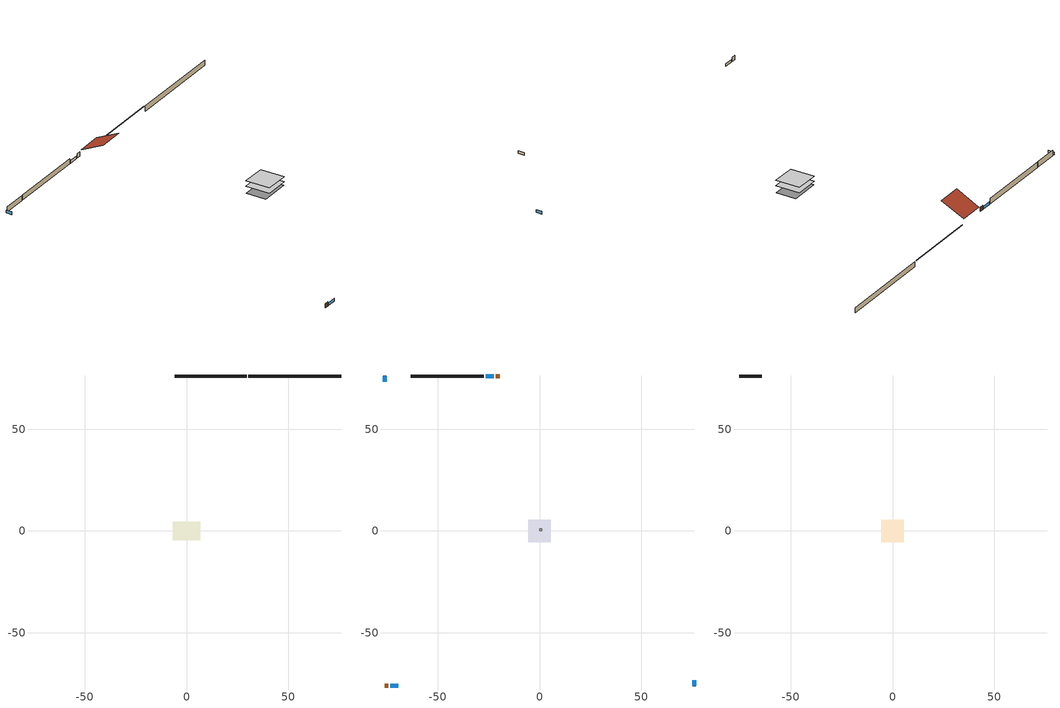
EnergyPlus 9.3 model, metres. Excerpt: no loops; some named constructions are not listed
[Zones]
conditioned basement
 floor foundation (Slab construction): -6.86,-4.57 -6.86,4.57 6.86,4.57 6.86,-4.57 z-2.13
 wall outside (RimJoistFoundation construction): 29.47,76.11 -5.89,76.11 z0.3:0.61
 wall foundation (FoundationWall construction): 76.11,76.11 30.39,76.11 z-2.13:0.3
 ceiling adiabatic (AdiabaticFloorConstruction): -5.6,5.6 -5.6,-5.6 5.6,-5.6 5.6,5.6 z0.3
ashp airloop ret air zone
 floor adiabatic (AdiabaticConst): 0,0 0,1 1,1 1,0 z0
 wall adiabatic (AdiabaticConst): 0,1 0,0 1,0 1,1 0,1 z0:1
 ceiling adiabatic (AdiabaticConst): 1,0 1,1 0,1 0,0 z1
living
 floor adiabatic (AdiabaticFloorConstruction 1): 5.6,5.6 5.6,-5.6 -5.6,-5.6 -5.6,5.6 z0.3
 wall outside (AdiabaticWallConstruction 1): -19.59,76.11 -21.42,76.11 / -76.12,-76.11 -74.29,-76.11 z0.3:2.34
 wall outside (AdiabaticWallConstruction): 76.11,-76.12 76.11,-73.37 / -22.35,76.11 -26.47,76.11 / -73.36,-76.11 -69.24,-76.11 / -76.11,76.12 -76.11,73.37 z0.3:1.52
 wall outside (Wall construction): -27.39,76.11 -63.21,76.11 z0.3:2.74
 window (WindowConstruction 2): 76.11,-76.11 76.11,-73.37 z0.31:1.52
 window (WindowConstruction): -22.35,76.11 -26.46,76.11 z0.31:1.52
 window (WindowConstruction 1): -73.36,-76.11 -69.24,-76.11 z0.31:1.52
 window (WindowConstruction 3): -76.11,76.11 -76.11,73.37 z0.31:1.52
 door (Door): -19.59,76.11 -21.42,76.11 z0.3:2.34
 door (Door 1): -76.11,-76.11 -74.29,-76.11 z0.3:2.34
unvented attic
 floor to living (FloorBelowAttic construction Reversed): -5.6,-5.6 -5.6,5.6 5.6,5.6 5.6,-5.6 z2.74
 wall outside (WallAtticGable construction): -64.14,76.11 -75.19,76.11 z0.3:2.74
 roof outside (Roof construction): -18.66,76.11,2.74 -18.66,65.52,8.04 -6.82,65.52,8.04 -6.82,76.11,2.74
[Construction]
FloorBelowAttic construction: FloorIns, WallRigidIns, Plywood 0.75 in., Floor Covering
[Schedule:Day:Interval]
lighting schedule allday1: No, 01:00, 0.123751, 02:00, 0.0742506, 04:00, 0.0495004, 05:00, 0.0550333, 06:00, 0.151005, 07:00, 0.354518, 08:00, 0.448634, 09:00, 0.476771, 10:00, 0.490088, 11:00, 0.476763, 12:00, 0.458301, 13:00, 0.444976, 14:00, 0.441055, 15:00, 0.447927, 16:00, 0.48986, 17:00, 0.601585, 18:00, 0.797807, 19:00, 0.978646, 20:00, 0.990805, 21:00, 0.822578, 22:00, 0.620621, 23:00, 0.536431, 24:00, 0.249225
lighting schedule allday2: No, 01:00, 0.123751, 02:00, 0.0742506, 04:00, 0.0495004, 05:00, 0.0547503, 06:00, 0.149594, 07:00, 0.351204, 08:00, 0.44444, 09:00, 0.470027, 10:00, 0.480931, 11:00, 0.467731, 12:00, 0.449442, 13:00, 0.436241, 14:00, 0.432357, 15:00, 0.435458, 16:00, 0.457541, 17:00, 0.526174, 18:00, 0.674382, 19:00, 0.867815, 20:00, 0.979613, 21:00, 0.912905, 22:00, 0.727145, 23:00, 0.638088, 24:00, 0.249225
lighting schedule allday3: No, 01:00, 0.123751, 02:00, 0.0742506, 04:00, 0.0495004, 05:00, 0.0539769, 06:00, 0.145737, 07:00, 0.342151, 08:00, 0.432984, 09:00, 0.451822, 10:00, 0.456356, 11:00, 0.443495, 12:00, 0.425678, 13:00, 0.412817, 14:00, 0.409033, 15:00, 0.410444, 16:00, 0.422423, 17:00, 0.463778, 18:00, 0.567207, 19:00, 0.736351, 20:00, 0.89541, 21:00, 0.928337, 22:00, 0.807462, 23:00, 0.499769, 24:00, 0.249225
lighting schedule allday4: No, 01:00, 0.123751, 02:00, 0.0742506, 04:00, 0.0495004, 05:00, 0.0529206, 06:00, 0.14047, 07:00, 0.329784, 08:00, 0.417334, 09:00, 0.427474, 10:00, 0.423826, 11:00, 0.411431, 12:00, 0.394257, 13:00, 0.381861, 14:00, 0.378214, 15:00, 0.377995, 16:00, 0.379305, 17:00, 0.386076, 18:00, 0.412203, 19:00, 0.483741, 20:00, 0.618803, 21:00, 0.782651, 22:00, 0.880006, 23:00, 0.59731, 24:00, 0.249225
lighting schedule allday5: No, 01:00, 0.123751, 02:00, 0.0742506, 04:00, 0.0495004, 05:00, 0.0518642, 06:00, 0.135202, 07:00, 0.317417, 08:00, 0.401684, 09:00, 0.403727, 10:00, 0.392499, 11:00, 0.380568, 12:00, 0.364039, 13:00, 0.352108, 14:00, 0.348597, 15:00, 0.348344, 16:00, 0.349185, 17:00, 0.353494, 18:00, 0.37052, 19:00, 0.419884, 20:00, 0.522801, 21:00, 0.670504, 22:00, 0.799058, 23:00, 0.582332, 24:00, 0.249225
lighting schedule allday6: No, 01:00, 0.123751, 02:00, 0.0742506, 04:00, 0.0495004, 05:00, 0.0510908, 06:00, 0.131346, 07:00, 0.308364, 08:00, 0.390227, 09:00, 0.386724, 10:00, 0.370329, 11:00, 0.358738, 12:00, 0.34268, 13:00, 0.33109, 14:00, 0.327679, 15:00, 0.327431, 16:00, 0.328169, 17:00, 0.3317, 18:00, 0.345176, 19:00, 0.384002, 20:00, 0.467137, 21:00, 0.595227, 22:00, 0.726082, 23:00, 0.557461, 24:00, 0.249225
lighting schedule allday7: No, 01:00, 0.123751, 02:00, 0.0742506, 04:00, 0.0495004, 05:00, 0.0508078, 06:00, 0.129935, 07:00, 0.30505, 08:00, 0.386033, 09:00, 0.380581, 10:00, 0.362375, 11:00, 0.350909, 12:00, 0.335023, 13:00, 0.323557, 14:00, 0.320183, 15:00, 0.319942, 16:00, 0.320696, 17:00, 0.324296, 18:00, 0.337983, 19:00, 0.377272, 20:00, 0.461059, 21:00, 0.589559, 22:00, 0.71999, 23:00, 0.553959, 24:00, 0.249225
lighting schedule allday8: No, 01:00, 0.123751, 02:00, 0.0742506, 04:00, 0.0495004, 05:00, 0.0510908, 06:00, 0.131346, 07:00, 0.308364, 08:00, 0.390227, 09:00, 0.386724, 10:00, 0.370329, 11:00, 0.358738, 12:00, 0.34268, 13:00, 0.33109, 14:00, 0.327679, 15:00, 0.327463, 16:00, 0.328508, 17:00, 0.333671, 18:00, 0.353343, 19:00, 0.408235, 20:00, 0.517996, 21:00, 0.667796, 22:00, 0.788015, 23:00, 0.571055, 24:00, 0.249225
lighting schedule allday9: No, 01:00, 0.123751, 02:00, 0.0742506, 04:00, 0.0495004, 05:00, 0.0518642, 06:00, 0.135202, 07:00, 0.317417, 08:00, 0.401684, 09:00, 0.403727, 10:00, 0.392499, 11:00, 0.380568, 12:00, 0.364039, 13:00, 0.352108, 14:00, 0.348597, 15:00, 0.34858, 16:00, 0.351275, 17:00, 0.363405, 18:00, 0.404274, 19:00, 0.501103, 20:00, 0.656115, 21:00, 0.806081, 22:00, 0.850995, 23:00, 0.561051, 24:00, 0.249225
lighting schedule allday10: No, 01:00, 0.123751, 02:00, 0.0742506, 04:00, 0.0495004, 05:00, 0.0529206, 06:00, 0.14047, 07:00, 0.329784, 08:00, 0.417334, 09:00, 0.427474, 10:00, 0.423826, 11:00, 0.411431, 12:00, 0.394257, 13:00, 0.381861, 14:00, 0.378214, 15:00, 0.378919, 16:00, 0.386741, 17:00, 0.41682, 18:00, 0.500557, 19:00, 0.655466, 20:00, 0.829225, 21:00, 0.905334, 22:00, 0.820928, 23:00, 0.509707, 24:00, 0.249225
lighting schedule allday11: No, 01:00, 0.123751, 02:00, 0.0742506, 04:00, 0.0495004, 05:00, 0.0539769, 06:00, 0.145737, 07:00, 0.342151, 08:00, 0.432984, 09:00, 0.451822, 10:00, 0.456356, 11:00, 0.443495, 12:00, 0.425678, 13:00, 0.412817, 14:00, 0.409033, 15:00, 0.421324, 16:00, 0.481818, 17:00, 0.61218, 18:00, 0.804217, 19:00, 0.945912, 20:00, 0.918658, 21:00, 0.747013, 22:00, 0.56552, 23:00, 0.493046, 24:00, 0.249225
lighting schedule allday12: No, 01:00, 0.123751, 02:00, 0.0742506, 04:00, 0.0495004, 05:00, 0.0547503, 06:00, 0.149594, 07:00, 0.351204, 08:00, 0.44444, 09:00, 0.470027, 10:00, 0.480931, 11:00, 0.467731, 12:00, 0.449442, 13:00, 0.436241, 14:00, 0.432357, 15:00, 0.445561, 16:00, 0.513103, 17:00, 0.660674, 18:00, 0.869445, 19:00, 1, 20:00, 0.932675, 21:00, 0.731582, 22:00, 0.553643, 23:00, 0.488328, 24:00, 0.249225
Schedule Day 17; Schedule Day 1; Schedule Day 13; Schedule Day 15; Schedule Day 16; Schedule Day 18; Schedule Day 19; Schedule Day 2; Schedule Day 20; Schedule Day 21; Schedule Day 3; Schedule Day 4; Schedule Day 5; Window shading schedule allday1; Window shading schedule allday1 1; Window shading schedule allday1 2; Window shading schedule allday1 3; Window shading schedule allday11; Window shading schedule allday11 1; Window shading schedule allday11 2; Window shading schedule allday11 3; Window shading schedule allday12; Window shading schedule allday12 1; Window shading schedule allday12 2; Window shading schedule allday12 3; Window shading schedule allday2; Window shading schedule allday2 1; Window shading schedule allday2 2; Window shading schedule allday2 3; Window shading schedule allday3; Window shading schedule allday3 1; Window shading schedule allday3 2; Window shading schedule allday3 3; Window shading schedule allday4; Window shading schedule allday4 1; Window shading schedule allday4 2; Window shading schedule allday4 3: No, 24:00, 0
clothes dryer allday1; clothes dryer allday10; clothes dryer allday11; clothes dryer allday12; clothes dryer allday2; clothes dryer allday3; clothes dryer allday4; clothes dryer allday5; clothes dryer allday6; clothes dryer allday7; clothes dryer allday8; clothes dryer allday9: No, 01:00, 0.123457, 02:00, 0.0740741, 03:00, 0.0493827, 04:00, 0.0246914, 05:00, 0.0493827, 06:00, 0.0740741, 07:00, 0.197531, 08:00, 0.395062, 09:00, 0.592593, 10:00, 0.839506, 11:00, 0.962963, 12:00, 1, 13:00, 0.91358, 14:00, 0.82716, 15:00, 0.703704, 16:00, 0.753086, 17:00, 0.679012, 18:00, 0.666667, 20:00, 0.62963, 21:00, 0.641975, 22:00, 0.666667, 23:00, 0.54321, 24:00, 0.296296
cooking range allday1; cooking range allday12; cooking range allday2: No, 02:00, 0.0466667, 04:00, 0.0266667, 05:00, 0.0466667, 06:00, 0.0733333, 07:00, 0.166667, 08:00, 0.28, 09:00, 0.306667, 10:00, 0.32, 11:00, 0.28, 12:00, 0.333333, 13:00, 0.38, 14:00, 0.306667, 15:00, 0.38, 16:00, 0.293333, 17:00, 0.613333, 18:00, 1, 19:00, 0.78, 20:00, 0.4, 21:00, 0.233333, 22:00, 0.166667, 23:00, 0.106667, 24:00, 0.0733333
cooking range allday10; cooking range allday11: No, 02:00, 0.0461562, 04:00, 0.026375, 05:00, 0.0461562, 06:00, 0.0725311, 07:00, 0.164844, 08:00, 0.276937, 09:00, 0.303312, 10:00, 0.3165, 11:00, 0.276937, 12:00, 0.329687, 13:00, 0.375843, 14:00, 0.303312, 15:00, 0.375843, 16:00, 0.290125, 17:00, 0.606624, 18:00, 0.989061, 19:00, 0.771468, 20:00, 0.395624, 21:00, 0.230781, 22:00, 0.164844, 23:00, 0.1055, 24:00, 0.0725311
cooking range allday3; cooking range allday5: No, 02:00, 0.0421574, 04:00, 0.0240899, 05:00, 0.0421574, 06:00, 0.0662473, 07:00, 0.150562, 08:00, 0.252944, 09:00, 0.277034, 10:00, 0.289079, 11:00, 0.252944, 12:00, 0.301124, 13:00, 0.343282, 14:00, 0.277034, 15:00, 0.343282, 16:00, 0.264989, 17:00, 0.554069, 18:00, 0.903373, 19:00, 0.704631, 20:00, 0.361349, 21:00, 0.210787, 22:00, 0.150562, 23:00, 0.0963598, 24:00, 0.0662473
cooking range allday4: No, 02:00, 0.0419872, 04:00, 0.0239927, 05:00, 0.0419872, 06:00, 0.0659799, 07:00, 0.149954, 08:00, 0.251923, 09:00, 0.275916, 10:00, 0.287912, 11:00, 0.251923, 12:00, 0.299909, 13:00, 0.341896, 14:00, 0.275916, 15:00, 0.341896, 16:00, 0.26392, 17:00, 0.551832, 18:00, 0.899727, 19:00, 0.701787, 20:00, 0.359891, 21:00, 0.209936, 22:00, 0.149954, 23:00, 0.0959708, 24:00, 0.0659799
cooking range allday6; cooking range allday9: No, 02:00, 0.0378608, 04:00, 0.0216348, 05:00, 0.0378608, 06:00, 0.0594956, 07:00, 0.135217, 08:00, 0.227165, 09:00, 0.2488, 10:00, 0.259617, 11:00, 0.227165, 12:00, 0.270435, 13:00, 0.308295, 14:00, 0.2488, 15:00, 0.308295, 16:00, 0.237982, 17:00, 0.4976, 18:00, 0.811304, 19:00, 0.632817, 20:00, 0.324521, 21:00, 0.189304, 22:00, 0.135217, 23:00, 0.086539, 24:00, 0.0594956
cooking range allday7; cooking range allday8: No, 02:00, 0.0381161, 04:00, 0.0217806, 05:00, 0.0381161, 06:00, 0.0598967, 07:00, 0.136129, 08:00, 0.228696, 09:00, 0.250477, 10:00, 0.261367, 11:00, 0.228696, 12:00, 0.272258, 13:00, 0.310374, 14:00, 0.250477, 15:00, 0.310374, 16:00, 0.239587, 17:00, 0.500954, 18:00, 0.816773, 19:00, 0.637083, 20:00, 0.326709, 21:00, 0.19058, 22:00, 0.136129, 23:00, 0.0871225, 24:00, 0.0598967
fridge allday1; fridge allday12: No, 01:00, 0.610949, 02:00, 0.595675, 03:00, 0.580401, 04:00, 0.565128, 06:00, 0.549854, 07:00, 0.580401, 08:00, 0.610949, 10:00, 0.626223, 12:00, 0.610949, 15:00, 0.641496, 16:00, 0.626223, 17:00, 0.672044, 18:00, 0.733139, 19:00, 0.763686, 20:00, 0.733139, 21:00, 0.717865, 22:00, 0.702591, 23:00, 0.672044, 24:00, 0.626223
fridge allday10: No, 01:00, 0.679562, 02:00, 0.662573, 03:00, 0.645584, 04:00, 0.628595, 06:00, 0.611606, 07:00, 0.645584, 08:00, 0.679562, 10:00, 0.696551, 12:00, 0.679562, 15:00, 0.71354, 16:00, 0.696551, 17:00, 0.747518, 18:00, 0.815474, 19:00, 0.849453, 20:00, 0.815474, 21:00, 0.798485, 22:00, 0.781496, 23:00, 0.747518, 24:00, 0.696551
fridge allday11: No, 01:00, 0.675182, 02:00, 0.658303, 03:00, 0.641423, 04:00, 0.624544, 06:00, 0.607664, 07:00, 0.641423, 08:00, 0.675182, 10:00, 0.692062, 12:00, 0.675182, 15:00, 0.708942, 16:00, 0.692062, 17:00, 0.742701, 18:00, 0.810219, 19:00, 0.843978, 20:00, 0.810219, 21:00, 0.793339, 22:00, 0.77646, 23:00, 0.742701, 24:00, 0.692062
fridge allday2: No, 01:00, 0.609489, 02:00, 0.594252, 03:00, 0.579015, 04:00, 0.563777, 06:00, 0.54854, 07:00, 0.579015, 08:00, 0.609489, 10:00, 0.624726, 12:00, 0.609489, 15:00, 0.639964, 16:00, 0.624726, 17:00, 0.670438, 18:00, 0.731387, 19:00, 0.761861, 20:00, 0.731387, 21:00, 0.71615, 22:00, 0.700912, 23:00, 0.670438, 24:00, 0.624726
fridge allday3; fridge allday4; fridge allday5: No, 01:00, 0.791241, 02:00, 0.77146, 03:00, 0.751679, 04:00, 0.731898, 06:00, 0.712117, 07:00, 0.751679, 08:00, 0.791241, 10:00, 0.811022, 12:00, 0.791241, 15:00, 0.830803, 16:00, 0.811022, 17:00, 0.870365, 18:00, 0.949489, 19:00, 0.989051, 20:00, 0.949489, 21:00, 0.929708, 22:00, 0.909927, 23:00, 0.870365, 24:00, 0.811022
fridge allday6; fridge allday7; fridge allday8; fridge allday9: No, 01:00, 0.8, 02:00, 0.78, 03:00, 0.76, 04:00, 0.74, 06:00, 0.72, 07:00, 0.76, 08:00, 0.8, 10:00, 0.82, 12:00, 0.8, 15:00, 0.84, 16:00, 0.82, 17:00, 0.88, 18:00, 0.96, 19:00, 1, 20:00, 0.96, 21:00, 0.94, 22:00, 0.92, 23:00, 0.88, 24:00, 0.82
mech vent bath exhaust schedule allday1; mech vent bath exhaust schedule allday10; mech vent bath exhaust schedule allday11; mech vent bath exhaust schedule allday12; mech vent bath exhaust schedule allday2; mech vent bath exhaust schedule allday3; mech vent bath exhaust schedule allday4; mech vent bath exhaust schedule allday5; mech vent bath exhaust schedule allday6; mech vent bath exhaust schedule allday7; mech vent bath exhaust schedule allday8; mech vent bath exhaust schedule allday9: No, 04:00, 0, 05:00, 1, 24:00, 0
mech vent range exhaust schedule allday1; mech vent range exhaust schedule allday10; mech vent range exhaust schedule allday11; mech vent range exhaust schedule allday12; mech vent range exhaust schedule allday2; mech vent range exhaust schedule allday3; mech vent range exhaust schedule allday4; mech vent range exhaust schedule allday5; mech vent range exhaust schedule allday6; mech vent range exhaust schedule allday7; mech vent range exhaust schedule allday8; mech vent range exhaust schedule allday9: No, 15:00, 0, 16:00, 1, 24:00, 0
natural vent availability schedule allday1 on; natural vent availability schedule allday1 on 1; natural vent availability schedule allday1 on 10; natural vent availability schedule allday1 on 11; natural vent availability schedule allday1 on 2; natural vent availability schedule allday1 on 3; natural vent availability schedule allday1 on 4; natural vent availability schedule allday1 on 5; natural vent availability schedule allday1 on 6; natural vent availability schedule allday1 on 7; natural vent availability schedule allday1 on 8; natural vent availability schedule allday1 on 9: No, 01:00, 1, 02:00, 1, 03:00, 1, 04:00, 1, 05:00, 1, 06:00, 1, 07:00, 1, 08:00, 1, 09:00, 1, 10:00, 1, 11:00, 1, 12:00, 1, 13:00, 1, 14:00, 1, 15:00, 1, 16:00, 1, 17:00, 1, 18:00, 1, 19:00, 1, 20:00, 1, 21:00, 1, 22:00, 1, 23:00, 1, 24:00, 1
natural vent temp schedule allday1; natural vent temp schedule allday11; natural vent temp schedule allday12; natural vent temp schedule allday2; natural vent temp schedule allday3; natural vent temp schedule allday4: No, 24:00, 25
natural vent temp schedule allday10; natural vent temp schedule allday5; natural vent temp schedule allday6; natural vent temp schedule allday7; natural vent temp schedule allday8; natural vent temp schedule allday9: No, 24:00, 20.5556
occupants schedule allday1; occupants schedule allday10; occupants schedule allday11; occupants schedule allday12; occupants schedule allday2; occupants schedule allday3; occupants schedule allday4; occupants schedule allday5; occupants schedule allday6; occupants schedule allday7; occupants schedule allday8; occupants schedule allday9: No, 07:00, 1, 08:00, 0.8831, 09:00, 0.40861, 16:00, 0.24189, 17:00, 0.29498, 18:00, 0.5531, 21:00, 0.89693, 24:00, 1
Schedule Day 6: No, 24:00, 117.228
Window shading schedule allday10; Window shading schedule allday10 1; Window shading schedule allday10 2; Window shading schedule allday10 3; Window shading schedule allday5; Window shading schedule allday5 1; Window shading schedule allday5 2; Window shading schedule allday5 3; Window shading schedule allday6; Window shading schedule allday6 1; Window shading schedule allday6 2; Window shading schedule allday6 3; Window shading schedule allday7; Window shading schedule allday7 1; Window shading schedule allday7 2; Window shading schedule allday7 3; Window shading schedule allday8; Window shading schedule allday8 1; Window shading schedule allday8 2; Window shading schedule allday8 3; Window shading schedule allday9; Window shading schedule allday9 1; Window shading schedule allday9 2; Window shading schedule allday9 3: No, 24:00, 1
[Schedule:Week:Daily]
lighting schedule Week Rule - Jul29-Aug4: lighting schedule allday7, lighting schedule allday7, lighting schedule allday7, lighting schedule allday8, lighting schedule allday8, lighting schedule allday8, lighting schedule allday8, Schedule Day 17, Schedule Day 17, Schedule Day 17, Schedule Day 17, Schedule Day 17
lighting schedule Week Rule - Aug5-Aug25: lighting schedule allday8, lighting schedule allday8, lighting schedule allday8, lighting schedule allday8, lighting schedule allday8, lighting schedule allday8, lighting schedule allday8, Schedule Day 17, Schedule Day 17, Schedule Day 17, Schedule Day 17, Schedule Day 17
lighting schedule Week Rule - Aug26-Sep1: lighting schedule allday8, lighting schedule allday8, lighting schedule allday8, lighting schedule allday8, lighting schedule allday8, lighting schedule allday8, lighting schedule allday9, Schedule Day 17, Schedule Day 17, Schedule Day 17, Schedule Day 17, Schedule Day 17
lighting schedule Week Rule - Sep2-Sep29: lighting schedule allday9, lighting schedule allday9, lighting schedule allday9, lighting schedule allday9, lighting schedule allday9, lighting schedule allday9, lighting schedule allday9, Schedule Day 17, Schedule Day 17, Schedule Day 17, Schedule Day 17, Schedule Day 17
lighting schedule Week Rule - Sep30-Oct6: lighting schedule allday9, lighting schedule allday10, lighting schedule allday10, lighting schedule allday10, lighting schedule allday10, lighting schedule allday10, lighting schedule allday10, Schedule Day 17, Schedule Day 17, Schedule Day 17, Schedule Day 17, Schedule Day 17
lighting schedule Week Rule - Oct7-Oct27: lighting schedule allday10, lighting schedule allday10, lighting schedule allday10, lighting schedule allday10, lighting schedule allday10, lighting schedule allday10, lighting schedule allday10, Schedule Day 17, Schedule Day 17, Schedule Day 17, Schedule Day 17, Schedule Day 17
lighting schedule Week Rule - Oct28-Nov3: lighting schedule allday10, lighting schedule allday10, lighting schedule allday10, lighting schedule allday10, lighting schedule allday11, lighting schedule allday11, lighting schedule allday11, Schedule Day 17, Schedule Day 17, Schedule Day 17, Schedule Day 17, Schedule Day 17
lighting schedule Week Rule - Nov4-Nov24: lighting schedule allday11, lighting schedule allday11, lighting schedule allday11, lighting schedule allday11, lighting schedule allday11, lighting schedule allday11, lighting schedule allday11, Schedule Day 17, Schedule Day 17, Schedule Day 17, Schedule Day 17, Schedule Day 17
lighting schedule Week Rule - Nov25-Dec1: lighting schedule allday11, lighting schedule allday11, lighting schedule allday11, lighting schedule allday11, lighting schedule allday11, lighting schedule allday11, lighting schedule allday12, Schedule Day 17, Schedule Day 17, Schedule Day 17, Schedule Day 17, Schedule Day 17
lighting schedule Week Rule - Dec2-Dec31: lighting schedule allday12, lighting schedule allday12, lighting schedule allday12, lighting schedule allday12, lighting schedule allday12, lighting schedule allday12, lighting schedule allday12, Schedule Day 17, Schedule Day 17, Schedule Day 17, Schedule Day 17, Schedule Day 17
clothes dryer Week Rule - Jan1-Jan6: Schedule Day 13, clothes dryer allday1, clothes dryer allday1, clothes dryer allday1, clothes dryer allday1, clothes dryer allday1, clothes dryer allday1, Schedule Day 13, Schedule Day 13, Schedule Day 13, Schedule Day 13, Schedule Day 13
clothes dryer Week Rule - Jan7-Jan27: clothes dryer allday1, clothes dryer allday1, clothes dryer allday1, clothes dryer allday1, clothes dryer allday1, clothes dryer allday1, clothes dryer allday1, Schedule Day 13, Schedule Day 13, Schedule Day 13, Schedule Day 13, Schedule Day 13
clothes dryer Week Rule - Jan28-Feb3: clothes dryer allday1, clothes dryer allday1, clothes dryer allday1, clothes dryer allday1, clothes dryer allday2, clothes dryer allday2, clothes dryer allday2, Schedule Day 13, Schedule Day 13, Schedule Day 13, Schedule Day 13, Schedule Day 13
clothes dryer Week Rule - Feb4-Feb24: clothes dryer allday2, clothes dryer allday2, clothes dryer allday2, clothes dryer allday2, clothes dryer allday2, clothes dryer allday2, clothes dryer allday2, Schedule Day 13, Schedule Day 13, Schedule Day 13, Schedule Day 13, Schedule Day 13
clothes dryer Week Rule - Feb25-Mar3: clothes dryer allday2, clothes dryer allday2, clothes dryer allday2, clothes dryer allday2, clothes dryer allday3, clothes dryer allday3, clothes dryer allday3, Schedule Day 13, Schedule Day 13, Schedule Day 13, Schedule Day 13, Schedule Day 13
clothes dryer Week Rule - Mar4-Mar31: clothes dryer allday3, clothes dryer allday3, clothes dryer allday3, clothes dryer allday3, clothes dryer allday3, clothes dryer allday3, clothes dryer allday3, Schedule Day 13, Schedule Day 13, Schedule Day 13, Schedule Day 13, Schedule Day 13
clothes dryer Week Rule - Apr1-Apr28: clothes dryer allday4, clothes dryer allday4, clothes dryer allday4, clothes dryer allday4, clothes dryer allday4, clothes dryer allday4, clothes dryer allday4, Schedule Day 13, Schedule Day 13, Schedule Day 13, Schedule Day 13, Schedule Day 13
clothes dryer Week Rule - Apr29-May5: clothes dryer allday4, clothes dryer allday4, clothes dryer allday5, clothes dryer allday5, clothes dryer allday5, clothes dryer allday5, clothes dryer allday5, Schedule Day 13, Schedule Day 13, Schedule Day 13, Schedule Day 13, Schedule Day 13
clothes dryer Week Rule - May6-May26: clothes dryer allday5, clothes dryer allday5, clothes dryer allday5, clothes dryer allday5, clothes dryer allday5, clothes dryer allday5, clothes dryer allday5, Schedule Day 13, Schedule Day 13, Schedule Day 13, Schedule Day 13, Schedule Day 13
clothes dryer Week Rule - May27-Jun2: clothes dryer allday5, clothes dryer allday5, clothes dryer allday5, clothes dryer allday5, clothes dryer allday5, clothes dryer allday6, clothes dryer allday6, Schedule Day 13, Schedule Day 13, Schedule Day 13, Schedule Day 13, Schedule Day 13
clothes dryer Week Rule - Jun3-Jun30: clothes dryer allday6, clothes dryer allday6, clothes dryer allday6, clothes dryer allday6, clothes dryer allday6, clothes dryer allday6, clothes dryer allday6, Schedule Day 13, Schedule Day 13, Schedule Day 13, Schedule Day 13, Schedule Day 13
clothes dryer Week Rule - Jul1-Jul28: clothes dryer allday7, clothes dryer allday7, clothes dryer allday7, clothes dryer allday7, clothes dryer allday7, clothes dryer allday7, clothes dryer allday7, Schedule Day 13, Schedule Day 13, Schedule Day 13, Schedule Day 13, Schedule Day 13
clothes dryer Week Rule - Jul29-Aug4: clothes dryer allday7, clothes dryer allday7, clothes dryer allday7, clothes dryer allday8, clothes dryer allday8, clothes dryer allday8, clothes dryer allday8, Schedule Day 13, Schedule Day 13, Schedule Day 13, Schedule Day 13, Schedule Day 13
clothes dryer Week Rule - Aug5-Aug25: clothes dryer allday8, clothes dryer allday8, clothes dryer allday8, clothes dryer allday8, clothes dryer allday8, clothes dryer allday8, clothes dryer allday8, Schedule Day 13, Schedule Day 13, Schedule Day 13, Schedule Day 13, Schedule Day 13
clothes dryer Week Rule - Aug26-Sep1: clothes dryer allday8, clothes dryer allday8, clothes dryer allday8, clothes dryer allday8, clothes dryer allday8, clothes dryer allday8, clothes dryer allday9, Schedule Day 13, Schedule Day 13, Schedule Day 13, Schedule Day 13, Schedule Day 13
clothes dryer Week Rule - Sep2-Sep29: clothes dryer allday9, clothes dryer allday9, clothes dryer allday9, clothes dryer allday9, clothes dryer allday9, clothes dryer allday9, clothes dryer allday9, Schedule Day 13, Schedule Day 13, Schedule Day 13, Schedule Day 13, Schedule Day 13
clothes dryer Week Rule - Sep30-Oct6: clothes dryer allday9, clothes dryer allday10, clothes dryer allday10, clothes dryer allday10, clothes dryer allday10, clothes dryer allday10, clothes dryer allday10, Schedule Day 13, Schedule Day 13, Schedule Day 13, Schedule Day 13, Schedule Day 13
clothes dryer Week Rule - Oct7-Oct27: clothes dryer allday10, clothes dryer allday10, clothes dryer allday10, clothes dryer allday10, clothes dryer allday10, clothes dryer allday10, clothes dryer allday10, Schedule Day 13, Schedule Day 13, Schedule Day 13, Schedule Day 13, Schedule Day 13
clothes dryer Week Rule - Oct28-Nov3: clothes dryer allday10, clothes dryer allday10, clothes dryer allday10, clothes dryer allday10, clothes dryer allday11, clothes dryer allday11, clothes dryer allday11, Schedule Day 13, Schedule Day 13, Schedule Day 13, Schedule Day 13, Schedule Day 13
clothes dryer Week Rule - Nov4-Nov24: clothes dryer allday11, clothes dryer allday11, clothes dryer allday11, clothes dryer allday11, clothes dryer allday11, clothes dryer allday11, clothes dryer allday11, Schedule Day 13, Schedule Day 13, Schedule Day 13, Schedule Day 13, Schedule Day 13
clothes dryer Week Rule - Nov25-Dec1: clothes dryer allday11, clothes dryer allday11, clothes dryer allday11, clothes dryer allday11, clothes dryer allday11, clothes dryer allday11, clothes dryer allday12, Schedule Day 13, Schedule Day 13, Schedule Day 13, Schedule Day 13, Schedule Day 13
clothes dryer Week Rule - Dec2-Dec31: clothes dryer allday12, clothes dryer allday12, clothes dryer allday12, clothes dryer allday12, clothes dryer allday12, clothes dryer allday12, clothes dryer allday12, Schedule Day 13, Schedule Day 13, Schedule Day 13, Schedule Day 13, Schedule Day 13
cooking range Week Rule - Jan1-Jan6: Schedule Day 16, cooking range allday1, cooking range allday1, cooking range allday1, cooking range allday1, cooking range allday1, cooking range allday1, Schedule Day 16, Schedule Day 16, Schedule Day 16, Schedule Day 16, Schedule Day 16
cooking range Week Rule - Jan7-Jan27: cooking range allday1, cooking range allday1, cooking range allday1, cooking range allday1, cooking range allday1, cooking range allday1, cooking range allday1, Schedule Day 16, Schedule Day 16, Schedule Day 16, Schedule Day 16, Schedule Day 16
cooking range Week Rule - Jan28-Feb3: cooking range allday1, cooking range allday1, cooking range allday1, cooking range allday1, cooking range allday2, cooking range allday2, cooking range allday2, Schedule Day 16, Schedule Day 16, Schedule Day 16, Schedule Day 16, Schedule Day 16
cooking range Week Rule - Feb4-Feb24: cooking range allday2, cooking range allday2, cooking range allday2, cooking range allday2, cooking range allday2, cooking range allday2, cooking range allday2, Schedule Day 16, Schedule Day 16, Schedule Day 16, Schedule Day 16, Schedule Day 16
cooking range Week Rule - Feb25-Mar3: cooking range allday2, cooking range allday2, cooking range allday2, cooking range allday2, cooking range allday3, cooking range allday3, cooking range allday3, Schedule Day 16, Schedule Day 16, Schedule Day 16, Schedule Day 16, Schedule Day 16
cooking range Week Rule - Mar4-Mar31: cooking range allday3, cooking range allday3, cooking range allday3, cooking range allday3, cooking range allday3, cooking range allday3, cooking range allday3, Schedule Day 16, Schedule Day 16, Schedule Day 16, Schedule Day 16, Schedule Day 16
cooking range Week Rule - Apr1-Apr28: cooking range allday4, cooking range allday4, cooking range allday4, cooking range allday4, cooking range allday4, cooking range allday4, cooking range allday4, Schedule Day 16, Schedule Day 16, Schedule Day 16, Schedule Day 16, Schedule Day 16
cooking range Week Rule - Apr29-May5: cooking range allday4, cooking range allday4, cooking range allday5, cooking range allday5, cooking range allday5, cooking range allday5, cooking range allday5, Schedule Day 16, Schedule Day 16, Schedule Day 16, Schedule Day 16, Schedule Day 16
cooking range Week Rule - May6-May26: cooking range allday5, cooking range allday5, cooking range allday5, cooking range allday5, cooking range allday5, cooking range allday5, cooking range allday5, Schedule Day 16, Schedule Day 16, Schedule Day 16, Schedule Day 16, Schedule Day 16
cooking range Week Rule - May27-Jun2: cooking range allday5, cooking range allday5, cooking range allday5, cooking range allday5, cooking range allday5, cooking range allday6, cooking range allday6, Schedule Day 16, Schedule Day 16, Schedule Day 16, Schedule Day 16, Schedule Day 16
cooking range Week Rule - Jun3-Jun30: cooking range allday6, cooking range allday6, cooking range allday6, cooking range allday6, cooking range allday6, cooking range allday6, cooking range allday6, Schedule Day 16, Schedule Day 16, Schedule Day 16, Schedule Day 16, Schedule Day 16
cooking range Week Rule - Jul1-Jul28: cooking range allday7, cooking range allday7, cooking range allday7, cooking range allday7, cooking range allday7, cooking range allday7, cooking range allday7, Schedule Day 16, Schedule Day 16, Schedule Day 16, Schedule Day 16, Schedule Day 16
cooking range Week Rule - Jul29-Aug4: cooking range allday7, cooking range allday7, cooking range allday7, cooking range allday8, cooking range allday8, cooking range allday8, cooking range allday8, Schedule Day 16, Schedule Day 16, Schedule Day 16, Schedule Day 16, Schedule Day 16
cooking range Week Rule - Aug5-Aug25: cooking range allday8, cooking range allday8, cooking range allday8, cooking range allday8, cooking range allday8, cooking range allday8, cooking range allday8, Schedule Day 16, Schedule Day 16, Schedule Day 16, Schedule Day 16, Schedule Day 16
cooking range Week Rule - Aug26-Sep1: cooking range allday8, cooking range allday8, cooking range allday8, cooking range allday8, cooking range allday8, cooking range allday8, cooking range allday9, Schedule Day 16, Schedule Day 16, Schedule Day 16, Schedule Day 16, Schedule Day 16
cooking range Week Rule - Sep2-Sep29: cooking range allday9, cooking range allday9, cooking range allday9, cooking range allday9, cooking range allday9, cooking range allday9, cooking range allday9, Schedule Day 16, Schedule Day 16, Schedule Day 16, Schedule Day 16, Schedule Day 16
cooking range Week Rule - Sep30-Oct6: cooking range allday9, cooking range allday10, cooking range allday10, cooking range allday10, cooking range allday10, cooking range allday10, cooking range allday10, Schedule Day 16, Schedule Day 16, Schedule Day 16, Schedule Day 16, Schedule Day 16
cooking range Week Rule - Oct7-Oct27: cooking range allday10, cooking range allday10, cooking range allday10, cooking range allday10, cooking range allday10, cooking range allday10, cooking range allday10, Schedule Day 16, Schedule Day 16, Schedule Day 16, Schedule Day 16, Schedule Day 16
cooking range Week Rule - Oct28-Nov3: cooking range allday10, cooking range allday10, cooking range allday10, cooking range allday10, cooking range allday11, cooking range allday11, cooking range allday11, Schedule Day 16, Schedule Day 16, Schedule Day 16, Schedule Day 16, Schedule Day 16
cooking range Week Rule - Nov4-Nov24: cooking range allday11, cooking range allday11, cooking range allday11, cooking range allday11, cooking range allday11, cooking range allday11, cooking range allday11, Schedule Day 16, Schedule Day 16, Schedule Day 16, Schedule Day 16, Schedule Day 16
cooking range Week Rule - Nov25-Dec1: cooking range allday11, cooking range allday11, cooking range allday11, cooking range allday11, cooking range allday11, cooking range allday11, cooking range allday12, Schedule Day 16, Schedule Day 16, Schedule Day 16, Schedule Day 16, Schedule Day 16
cooking range Week Rule - Dec2-Dec31: cooking range allday12, cooking range allday12, cooking range allday12, cooking range allday12, cooking range allday12, cooking range allday12, cooking range allday12, Schedule Day 16, Schedule Day 16, Schedule Day 16, Schedule Day 16, Schedule Day 16
fridge Week Rule - Jan1-Jan6: Schedule Day 15, fridge allday1, fridge allday1, fridge allday1, fridge allday1, fridge allday1, fridge allday1, Schedule Day 15, Schedule Day 15, Schedule Day 15, Schedule Day 15, Schedule Day 15
fridge Week Rule - Jan7-Jan27: fridge allday1, fridge allday1, fridge allday1, fridge allday1, fridge allday1, fridge allday1, fridge allday1, Schedule Day 15, Schedule Day 15, Schedule Day 15, Schedule Day 15, Schedule Day 15
fridge Week Rule - Jan28-Feb3: fridge allday1, fridge allday1, fridge allday1, fridge allday1, fridge allday2, fridge allday2, fridge allday2, Schedule Day 15, Schedule Day 15, Schedule Day 15, Schedule Day 15, Schedule Day 15
fridge Week Rule - Feb4-Feb24: fridge allday2, fridge allday2, fridge allday2, fridge allday2, fridge allday2, fridge allday2, fridge allday2, Schedule Day 15, Schedule Day 15, Schedule Day 15, Schedule Day 15, Schedule Day 15
fridge Week Rule - Feb25-Mar3: fridge allday2, fridge allday2, fridge allday2, fridge allday2, fridge allday3, fridge allday3, fridge allday3, Schedule Day 15, Schedule Day 15, Schedule Day 15, Schedule Day 15, Schedule Day 15
fridge Week Rule - Mar4-Mar31: fridge allday3, fridge allday3, fridge allday3, fridge allday3, fridge allday3, fridge allday3, fridge allday3, Schedule Day 15, Schedule Day 15, Schedule Day 15, Schedule Day 15, Schedule Day 15
fridge Week Rule - Apr1-Apr28: fridge allday4, fridge allday4, fridge allday4, fridge allday4, fridge allday4, fridge allday4, fridge allday4, Schedule Day 15, Schedule Day 15, Schedule Day 15, Schedule Day 15, Schedule Day 15
fridge Week Rule - Apr29-May5: fridge allday4, fridge allday4, fridge allday5, fridge allday5, fridge allday5, fridge allday5, fridge allday5, Schedule Day 15, Schedule Day 15, Schedule Day 15, Schedule Day 15, Schedule Day 15
fridge Week Rule - May6-May26: fridge allday5, fridge allday5, fridge allday5, fridge allday5, fridge allday5, fridge allday5, fridge allday5, Schedule Day 15, Schedule Day 15, Schedule Day 15, Schedule Day 15, Schedule Day 15
fridge Week Rule - May27-Jun2: fridge allday5, fridge allday5, fridge allday5, fridge allday5, fridge allday5, fridge allday6, fridge allday6, Schedule Day 15, Schedule Day 15, Schedule Day 15, Schedule Day 15, Schedule Day 15
fridge Week Rule - Jun3-Jun30: fridge allday6, fridge allday6, fridge allday6, fridge allday6, fridge allday6, fridge allday6, fridge allday6, Schedule Day 15, Schedule Day 15, Schedule Day 15, Schedule Day 15, Schedule Day 15
fridge Week Rule - Jul1-Jul28: fridge allday7, fridge allday7, fridge allday7, fridge allday7, fridge allday7, fridge allday7, fridge allday7, Schedule Day 15, Schedule Day 15, Schedule Day 15, Schedule Day 15, Schedule Day 15
fridge Week Rule - Jul29-Aug4: fridge allday7, fridge allday7, fridge allday7, fridge allday8, fridge allday8, fridge allday8, fridge allday8, Schedule Day 15, Schedule Day 15, Schedule Day 15, Schedule Day 15, Schedule Day 15
fridge Week Rule - Aug5-Aug25: fridge allday8, fridge allday8, fridge allday8, fridge allday8, fridge allday8, fridge allday8, fridge allday8, Schedule Day 15, Schedule Day 15, Schedule Day 15, Schedule Day 15, Schedule Day 15
fridge Week Rule - Aug26-Sep1: fridge allday8, fridge allday8, fridge allday8, fridge allday8, fridge allday8, fridge allday8, fridge allday9, Schedule Day 15, Schedule Day 15, Schedule Day 15, Schedule Day 15, Schedule Day 15
fridge Week Rule - Sep2-Sep29: fridge allday9, fridge allday9, fridge allday9, fridge allday9, fridge allday9, fridge allday9, fridge allday9, Schedule Day 15, Schedule Day 15, Schedule Day 15, Schedule Day 15, Schedule Day 15
fridge Week Rule - Sep30-Oct6: fridge allday9, fridge allday10, fridge allday10, fridge allday10, fridge allday10, fridge allday10, fridge allday10, Schedule Day 15, Schedule Day 15, Schedule Day 15, Schedule Day 15, Schedule Day 15
fridge Week Rule - Oct7-Oct27: fridge allday10, fridge allday10, fridge allday10, fridge allday10, fridge allday10, fridge allday10, fridge allday10, Schedule Day 15, Schedule Day 15, Schedule Day 15, Schedule Day 15, Schedule Day 15
fridge Week Rule - Oct28-Nov3: fridge allday10, fridge allday10, fridge allday10, fridge allday10, fridge allday11, fridge allday11, fridge allday11, Schedule Day 15, Schedule Day 15, Schedule Day 15, Schedule Day 15, Schedule Day 15
fridge Week Rule - Nov4-Nov24: fridge allday11, fridge allday11, fridge allday11, fridge allday11, fridge allday11, fridge allday11, fridge allday11, Schedule Day 15, Schedule Day 15, Schedule Day 15, Schedule Day 15, Schedule Day 15
fridge Week Rule - Nov25-Dec1: fridge allday11, fridge allday11, fridge allday11, fridge allday11, fridge allday11, fridge allday11, fridge allday12, Schedule Day 15, Schedule Day 15, Schedule Day 15, Schedule Day 15, Schedule Day 15
fridge Week Rule - Dec2-Dec31: fridge allday12, fridge allday12, fridge allday12, fridge allday12, fridge allday12, fridge allday12, fridge allday12, Schedule Day 15, Schedule Day 15, Schedule Day 15, Schedule Day 15, Schedule Day 15
mech vent range exhaust schedule Week Rule - Oct7-Oct27: mech vent range exhaust schedule allday10, mech vent range exhaust schedule allday10, mech vent range exhaust schedule allday10, mech vent range exhaust schedule allday10, mech vent range exhaust schedule allday10, mech vent range exhaust schedule allday10, mech vent range exhaust schedule allday10, Schedule Day 20, Schedule Day 20, Schedule Day 20, Schedule Day 20, Schedule Day 20
mech vent range exhaust schedule Week Rule - Oct28-Nov3: mech vent range exhaust schedule allday10, mech vent range exhaust schedule allday10, mech vent range exhaust schedule allday10, mech vent range exhaust schedule allday10, mech vent range exhaust schedule allday11, mech vent range exhaust schedule allday11, mech vent range exhaust schedule allday11, Schedule Day 20, Schedule Day 20, Schedule Day 20, Schedule Day 20, Schedule Day 20
mech vent range exhaust schedule Week Rule - Nov4-Nov24: mech vent range exhaust schedule allday11, mech vent range exhaust schedule allday11, mech vent range exhaust schedule allday11, mech vent range exhaust schedule allday11, mech vent range exhaust schedule allday11, mech vent range exhaust schedule allday11, mech vent range exhaust schedule allday11, Schedule Day 20, Schedule Day 20, Schedule Day 20, Schedule Day 20, Schedule Day 20
mech vent range exhaust schedule Week Rule - Nov25-Dec1: mech vent range exhaust schedule allday11, mech vent range exhaust schedule allday11, mech vent range exhaust schedule allday11, mech vent range exhaust schedule allday11, mech vent range exhaust schedule allday11, mech vent range exhaust schedule allday11, mech vent range exhaust schedule allday12, Schedule Day 20, Schedule Day 20, Schedule Day 20, Schedule Day 20, Schedule Day 20
mech vent range exhaust schedule Week Rule - Dec2-Dec31: mech vent range exhaust schedule allday12, mech vent range exhaust schedule allday12, mech vent range exhaust schedule allday12, mech vent range exhaust schedule allday12, mech vent range exhaust schedule allday12, mech vent range exhaust schedule allday12, mech vent range exhaust schedule allday12, Schedule Day 20, Schedule Day 20, Schedule Day 20, Schedule Day 20, Schedule Day 20
natural vent avail schedule Week Rule - Jan1-Jan6: Schedule Day 19, natural vent availability schedule allday1 on, natural vent availability schedule allday1 on, natural vent availability schedule allday1 on, natural vent availability schedule allday1 on, natural vent availability schedule allday1 on, natural vent availability schedule allday1 on, Schedule Day 19, Schedule Day 19, Schedule Day 19, Schedule Day 19, Schedule Day 19
natural vent avail schedule Week Rule - Jan7-Jan27: natural vent availability schedule allday1 on, natural vent availability schedule allday1 on, natural vent availability schedule allday1 on, natural vent availability schedule allday1 on, natural vent availability schedule allday1 on, natural vent availability schedule allday1 on, natural vent availability schedule allday1 on, Schedule Day 19, Schedule Day 19, Schedule Day 19, Schedule Day 19, Schedule Day 19
natural vent avail schedule Week Rule - Jan28-Feb3: natural vent availability schedule allday1 on, natural vent availability schedule allday1 on, natural vent availability schedule allday1 on, natural vent availability schedule allday1 on, natural vent availability schedule allday1 on 1, natural vent availability schedule allday1 on 1, natural vent availability schedule allday1 on 1, Schedule Day 19, Schedule Day 19, Schedule Day 19, Schedule Day 19, Schedule Day 19
natural vent avail schedule Week Rule - Feb4-Feb24: natural vent availability schedule allday1 on 1, natural vent availability schedule allday1 on 1, natural vent availability schedule allday1 on 1, natural vent availability schedule allday1 on 1, natural vent availability schedule allday1 on 1, natural vent availability schedule allday1 on 1, natural vent availability schedule allday1 on 1, Schedule Day 19, Schedule Day 19, Schedule Day 19, Schedule Day 19, Schedule Day 19
natural vent avail schedule Week Rule - Feb25-Mar3: natural vent availability schedule allday1 on 1, natural vent availability schedule allday1 on 1, natural vent availability schedule allday1 on 1, natural vent availability schedule allday1 on 1, natural vent availability schedule allday1 on 2, natural vent availability schedule allday1 on 2, natural vent availability schedule allday1 on 2, Schedule Day 19, Schedule Day 19, Schedule Day 19, Schedule Day 19, Schedule Day 19
natural vent avail schedule Week Rule - Mar4-Mar31: natural vent availability schedule allday1 on 2, natural vent availability schedule allday1 on 2, natural vent availability schedule allday1 on 2, natural vent availability schedule allday1 on 2, natural vent availability schedule allday1 on 2, natural vent availability schedule allday1 on 2, natural vent availability schedule allday1 on 2, Schedule Day 19, Schedule Day 19, Schedule Day 19, Schedule Day 19, Schedule Day 19
natural vent avail schedule Week Rule - Apr1-Apr28: natural vent availability schedule allday1 on 3, natural vent availability schedule allday1 on 3, natural vent availability schedule allday1 on 3, natural vent availability schedule allday1 on 3, natural vent availability schedule allday1 on 3, natural vent availability schedule allday1 on 3, natural vent availability schedule allday1 on 3, Schedule Day 19, Schedule Day 19, Schedule Day 19, Schedule Day 19, Schedule Day 19
natural vent avail schedule Week Rule - Apr29-May5: natural vent availability schedule allday1 on 3, natural vent availability schedule allday1 on 3, natural vent availability schedule allday1 on 4, natural vent availability schedule allday1 on 4, natural vent availability schedule allday1 on 4, natural vent availability schedule allday1 on 4, natural vent availability schedule allday1 on 4, Schedule Day 19, Schedule Day 19, Schedule Day 19, Schedule Day 19, Schedule Day 19
natural vent avail schedule Week Rule - May6-May26: natural vent availability schedule allday1 on 4, natural vent availability schedule allday1 on 4, natural vent availability schedule allday1 on 4, natural vent availability schedule allday1 on 4, natural vent availability schedule allday1 on 4, natural vent availability schedule allday1 on 4, natural vent availability schedule allday1 on 4, Schedule Day 19, Schedule Day 19, Schedule Day 19, Schedule Day 19, Schedule Day 19
natural vent avail schedule Week Rule - May27-Jun2: natural vent availability schedule allday1 on 4, natural vent availability schedule allday1 on 4, natural vent availability schedule allday1 on 4, natural vent availability schedule allday1 on 4, natural vent availability schedule allday1 on 4, natural vent availability schedule allday1 on 5, natural vent availability schedule allday1 on 5, Schedule Day 19, Schedule Day 19, Schedule Day 19, Schedule Day 19, Schedule Day 19
natural vent avail schedule Week Rule - Jun3-Jun30: natural vent availability schedule allday1 on 5, natural vent availability schedule allday1 on 5, natural vent availability schedule allday1 on 5, natural vent availability schedule allday1 on 5, natural vent availability schedule allday1 on 5, natural vent availability schedule allday1 on 5, natural vent availability schedule allday1 on 5, Schedule Day 19, Schedule Day 19, Schedule Day 19, Schedule Day 19, Schedule Day 19
natural vent avail schedule Week Rule - Jul1-Jul28: natural vent availability schedule allday1 on 6, natural vent availability schedule allday1 on 6, natural vent availability schedule allday1 on 6, natural vent availability schedule allday1 on 6, natural vent availability schedule allday1 on 6, natural vent availability schedule allday1 on 6, natural vent availability schedule allday1 on 6, Schedule Day 19, Schedule Day 19, Schedule Day 19, Schedule Day 19, Schedule Day 19
natural vent avail schedule Week Rule - Jul29-Aug4: natural vent availability schedule allday1 on 6, natural vent availability schedule allday1 on 6, natural vent availability schedule allday1 on 6, natural vent availability schedule allday1 on 7, natural vent availability schedule allday1 on 7, natural vent availability schedule allday1 on 7, natural vent availability schedule allday1 on 7, Schedule Day 19, Schedule Day 19, Schedule Day 19, Schedule Day 19, Schedule Day 19
natural vent avail schedule Week Rule - Aug5-Aug25: natural vent availability schedule allday1 on 7, natural vent availability schedule allday1 on 7, natural vent availability schedule allday1 on 7, natural vent availability schedule allday1 on 7, natural vent availability schedule allday1 on 7, natural vent availability schedule allday1 on 7, natural vent availability schedule allday1 on 7, Schedule Day 19, Schedule Day 19, Schedule Day 19, Schedule Day 19, Schedule Day 19
natural vent avail schedule Week Rule - Aug26-Sep1: natural vent availability schedule allday1 on 7, natural vent availability schedule allday1 on 7, natural vent availability schedule allday1 on 7, natural vent availability schedule allday1 on 7, natural vent availability schedule allday1 on 7, natural vent availability schedule allday1 on 7, natural vent availability schedule allday1 on 8, Schedule Day 19, Schedule Day 19, Schedule Day 19, Schedule Day 19, Schedule Day 19
natural vent avail schedule Week Rule - Sep2-Sep29: natural vent availability schedule allday1 on 8, natural vent availability schedule allday1 on 8, natural vent availability schedule allday1 on 8, natural vent availability schedule allday1 on 8, natural vent availability schedule allday1 on 8, natural vent availability schedule allday1 on 8, natural vent availability schedule allday1 on 8, Schedule Day 19, Schedule Day 19, Schedule Day 19, Schedule Day 19, Schedule Day 19
natural vent avail schedule Week Rule - Sep30-Oct6: natural vent availability schedule allday1 on 8, natural vent availability schedule allday1 on 9, natural vent availability schedule allday1 on 9, natural vent availability schedule allday1 on 9, natural vent availability schedule allday1 on 9, natural vent availability schedule allday1 on 9, natural vent availability schedule allday1 on 9, Schedule Day 19, Schedule Day 19, Schedule Day 19, Schedule Day 19, Schedule Day 19
natural vent avail schedule Week Rule - Oct7-Oct27: natural vent availability schedule allday1 on 9, natural vent availability schedule allday1 on 9, natural vent availability schedule allday1 on 9, natural vent availability schedule allday1 on 9, natural vent availability schedule allday1 on 9, natural vent availability schedule allday1 on 9, natural vent availability schedule allday1 on 9, Schedule Day 19, Schedule Day 19, Schedule Day 19, Schedule Day 19, Schedule Day 19
natural vent avail schedule Week Rule - Oct28-Nov3: natural vent availability schedule allday1 on 9, natural vent availability schedule allday1 on 9, natural vent availability schedule allday1 on 9, natural vent availability schedule allday1 on 9, natural vent availability schedule allday1 on 10, natural vent availability schedule allday1 on 10, natural vent availability schedule allday1 on 10, Schedule Day 19, Schedule Day 19, Schedule Day 19, Schedule Day 19, Schedule Day 19
natural vent avail schedule Week Rule - Nov4-Nov24: natural vent availability schedule allday1 on 10, natural vent availability schedule allday1 on 10, natural vent availability schedule allday1 on 10, natural vent availability schedule allday1 on 10, natural vent availability schedule allday1 on 10, natural vent availability schedule allday1 on 10, natural vent availability schedule allday1 on 10, Schedule Day 19, Schedule Day 19, Schedule Day 19, Schedule Day 19, Schedule Day 19
natural vent avail schedule Week Rule - Nov25-Dec1: natural vent availability schedule allday1 on 10, natural vent availability schedule allday1 on 10, natural vent availability schedule allday1 on 10, natural vent availability schedule allday1 on 10, natural vent availability schedule allday1 on 10, natural vent availability schedule allday1 on 10, natural vent availability schedule allday1 on 11, Schedule Day 19, Schedule Day 19, Schedule Day 19, Schedule Day 19, Schedule Day 19
natural vent avail schedule Week Rule - Dec2-Dec31: natural vent availability schedule allday1 on 11, natural vent availability schedule allday1 on 11, natural vent availability schedule allday1 on 11, natural vent availability schedule allday1 on 11, natural vent availability schedule allday1 on 11, natural vent availability schedule allday1 on 11, natural vent availability schedule allday1 on 11, Schedule Day 19, Schedule Day 19, Schedule Day 19, Schedule Day 19, Schedule Day 19
natural vent temp schedule Week Rule - Jan1-Jan6: Schedule Day 18, natural vent temp schedule allday1, natural vent temp schedule allday1, natural vent temp schedule allday1, natural vent temp schedule allday1, natural vent temp schedule allday1, natural vent temp schedule allday1, Schedule Day 18, Schedule Day 18, Schedule Day 18, Schedule Day 18, Schedule Day 18
natural vent temp schedule Week Rule - Jan7-Jan27: natural vent temp schedule allday1, natural vent temp schedule allday1, natural vent temp schedule allday1, natural vent temp schedule allday1, natural vent temp schedule allday1, natural vent temp schedule allday1, natural vent temp schedule allday1, Schedule Day 18, Schedule Day 18, Schedule Day 18, Schedule Day 18, Schedule Day 18
natural vent temp schedule Week Rule - Jan28-Feb3: natural vent temp schedule allday1, natural vent temp schedule allday1, natural vent temp schedule allday1, natural vent temp schedule allday1, natural vent temp schedule allday2, natural vent temp schedule allday2, natural vent temp schedule allday2, Schedule Day 18, Schedule Day 18, Schedule Day 18, Schedule Day 18, Schedule Day 18
natural vent temp schedule Week Rule - Feb4-Feb24: natural vent temp schedule allday2, natural vent temp schedule allday2, natural vent temp schedule allday2, natural vent temp schedule allday2, natural vent temp schedule allday2, natural vent temp schedule allday2, natural vent temp schedule allday2, Schedule Day 18, Schedule Day 18, Schedule Day 18, Schedule Day 18, Schedule Day 18
natural vent temp schedule Week Rule - Feb25-Mar3: natural vent temp schedule allday2, natural vent temp schedule allday2, natural vent temp schedule allday2, natural vent temp schedule allday2, natural vent temp schedule allday3, natural vent temp schedule allday3, natural vent temp schedule allday3, Schedule Day 18, Schedule Day 18, Schedule Day 18, Schedule Day 18, Schedule Day 18
natural vent temp schedule Week Rule - Mar4-Mar31: natural vent temp schedule allday3, natural vent temp schedule allday3, natural vent temp schedule allday3, natural vent temp schedule allday3, natural vent temp schedule allday3, natural vent temp schedule allday3, natural vent temp schedule allday3, Schedule Day 18, Schedule Day 18, Schedule Day 18, Schedule Day 18, Schedule Day 18
natural vent temp schedule Week Rule - Apr1-Apr28: natural vent temp schedule allday4, natural vent temp schedule allday4, natural vent temp schedule allday4, natural vent temp schedule allday4, natural vent temp schedule allday4, natural vent temp schedule allday4, natural vent temp schedule allday4, Schedule Day 18, Schedule Day 18, Schedule Day 18, Schedule Day 18, Schedule Day 18
natural vent temp schedule Week Rule - Apr29-May5: natural vent temp schedule allday4, natural vent temp schedule allday4, natural vent temp schedule allday5, natural vent temp schedule allday5, natural vent temp schedule allday5, natural vent temp schedule allday5, natural vent temp schedule allday5, Schedule Day 18, Schedule Day 18, Schedule Day 18, Schedule Day 18, Schedule Day 18
natural vent temp schedule Week Rule - May6-May26: natural vent temp schedule allday5, natural vent temp schedule allday5, natural vent temp schedule allday5, natural vent temp schedule allday5, natural vent temp schedule allday5, natural vent temp schedule allday5, natural vent temp schedule allday5, Schedule Day 18, Schedule Day 18, Schedule Day 18, Schedule Day 18, Schedule Day 18
natural vent temp schedule Week Rule - May27-Jun2: natural vent temp schedule allday5, natural vent temp schedule allday5, natural vent temp schedule allday5, natural vent temp schedule allday5, natural vent temp schedule allday5, natural vent temp schedule allday6, natural vent temp schedule allday6, Schedule Day 18, Schedule Day 18, Schedule Day 18, Schedule Day 18, Schedule Day 18
natural vent temp schedule Week Rule - Jun3-Jun30: natural vent temp schedule allday6, natural vent temp schedule allday6, natural vent temp schedule allday6, natural vent temp schedule allday6, natural vent temp schedule allday6, natural vent temp schedule allday6, natural vent temp schedule allday6, Schedule Day 18, Schedule Day 18, Schedule Day 18, Schedule Day 18, Schedule Day 18
natural vent temp schedule Week Rule - Jul1-Jul28: natural vent temp schedule allday7, natural vent temp schedule allday7, natural vent temp schedule allday7, natural vent temp schedule allday7, natural vent temp schedule allday7, natural vent temp schedule allday7, natural vent temp schedule allday7, Schedule Day 18, Schedule Day 18, Schedule Day 18, Schedule Day 18, Schedule Day 18
natural vent temp schedule Week Rule - Jul29-Aug4: natural vent temp schedule allday7, natural vent temp schedule allday7, natural vent temp schedule allday7, natural vent temp schedule allday8, natural vent temp schedule allday8, natural vent temp schedule allday8, natural vent temp schedule allday8, Schedule Day 18, Schedule Day 18, Schedule Day 18, Schedule Day 18, Schedule Day 18
natural vent temp schedule Week Rule - Aug5-Aug25: natural vent temp schedule allday8, natural vent temp schedule allday8, natural vent temp schedule allday8, natural vent temp schedule allday8, natural vent temp schedule allday8, natural vent temp schedule allday8, natural vent temp schedule allday8, Schedule Day 18, Schedule Day 18, Schedule Day 18, Schedule Day 18, Schedule Day 18
natural vent temp schedule Week Rule - Aug26-Sep1: natural vent temp schedule allday8, natural vent temp schedule allday8, natural vent temp schedule allday8, natural vent temp schedule allday8, natural vent temp schedule allday8, natural vent temp schedule allday8, natural vent temp schedule allday9, Schedule Day 18, Schedule Day 18, Schedule Day 18, Schedule Day 18, Schedule Day 18
natural vent temp schedule Week Rule - Sep2-Sep29: natural vent temp schedule allday9, natural vent temp schedule allday9, natural vent temp schedule allday9, natural vent temp schedule allday9, natural vent temp schedule allday9, natural vent temp schedule allday9, natural vent temp schedule allday9, Schedule Day 18, Schedule Day 18, Schedule Day 18, Schedule Day 18, Schedule Day 18
natural vent temp schedule Week Rule - Sep30-Oct6: natural vent temp schedule allday9, natural vent temp schedule allday10, natural vent temp schedule allday10, natural vent temp schedule allday10, natural vent temp schedule allday10, natural vent temp schedule allday10, natural vent temp schedule allday10, Schedule Day 18, Schedule Day 18, Schedule Day 18, Schedule Day 18, Schedule Day 18
natural vent temp schedule Week Rule - Oct7-Oct27: natural vent temp schedule allday10, natural vent temp schedule allday10, natural vent temp schedule allday10, natural vent temp schedule allday10, natural vent temp schedule allday10, natural vent temp schedule allday10, natural vent temp schedule allday10, Schedule Day 18, Schedule Day 18, Schedule Day 18, Schedule Day 18, Schedule Day 18
natural vent temp schedule Week Rule - Oct28-Nov3: natural vent temp schedule allday10, natural vent temp schedule allday10, natural vent temp schedule allday10, natural vent temp schedule allday10, natural vent temp schedule allday11, natural vent temp schedule allday11, natural vent temp schedule allday11, Schedule Day 18, Schedule Day 18, Schedule Day 18, Schedule Day 18, Schedule Day 18
natural vent temp schedule Week Rule - Nov4-Nov24: natural vent temp schedule allday11, natural vent temp schedule allday11, natural vent temp schedule allday11, natural vent temp schedule allday11, natural vent temp schedule allday11, natural vent temp schedule allday11, natural vent temp schedule allday11, Schedule Day 18, Schedule Day 18, Schedule Day 18, Schedule Day 18, Schedule Day 18
natural vent temp schedule Week Rule - Nov25-Dec1: natural vent temp schedule allday11, natural vent temp schedule allday11, natural vent temp schedule allday11, natural vent temp schedule allday11, natural vent temp schedule allday11, natural vent temp schedule allday11, natural vent temp schedule allday12, Schedule Day 18, Schedule Day 18, Schedule Day 18, Schedule Day 18, Schedule Day 18
natural vent temp schedule Week Rule - Dec2-Dec31: natural vent temp schedule allday12, natural vent temp schedule allday12, natural vent temp schedule allday12, natural vent temp schedule allday12, natural vent temp schedule allday12, natural vent temp schedule allday12, natural vent temp schedule allday12, Schedule Day 18, Schedule Day 18, Schedule Day 18, Schedule Day 18, Schedule Day 18
Window shading schedule Week Rule - Jan1-Jan6: Schedule Day 1, Window shading schedule allday1, Window shading schedule allday1, Window shading schedule allday1, Window shading schedule allday1, Window shading schedule allday1, Window shading schedule allday1, Schedule Day 1, Schedule Day 1, Schedule Day 1, Schedule Day 1, Schedule Day 1
Window shading schedule Week Rule - Jan7-Jan27: Window shading schedule allday1, Window shading schedule allday1, Window shading schedule allday1, Window shading schedule allday1, Window shading schedule allday1, Window shading schedule allday1, Window shading schedule allday1, Schedule Day 1, Schedule Day 1, Schedule Day 1, Schedule Day 1, Schedule Day 1
Window shading schedule Week Rule - Jan28-Feb3: Window shading schedule allday1, Window shading schedule allday1, Window shading schedule allday1, Window shading schedule allday1, Window shading schedule allday2, Window shading schedule allday2, Window shading schedule allday2, Schedule Day 1, Schedule Day 1, Schedule Day 1, Schedule Day 1, Schedule Day 1
Window shading schedule Week Rule - Feb4-Feb24: Window shading schedule allday2, Window shading schedule allday2, Window shading schedule allday2, Window shading schedule allday2, Window shading schedule allday2, Window shading schedule allday2, Window shading schedule allday2, Schedule Day 1, Schedule Day 1, Schedule Day 1, Schedule Day 1, Schedule Day 1
Window shading schedule Week Rule - Feb25-Mar3: Window shading schedule allday2, Window shading schedule allday2, Window shading schedule allday2, Window shading schedule allday2, Window shading schedule allday3, Window shading schedule allday3, Window shading schedule allday3, Schedule Day 1, Schedule Day 1, Schedule Day 1, Schedule Day 1, Schedule Day 1
Window shading schedule Week Rule - Mar4-Mar31: Window shading schedule allday3, Window shading schedule allday3, Window shading schedule allday3, Window shading schedule allday3, Window shading schedule allday3, Window shading schedule allday3, Window shading schedule allday3, Schedule Day 1, Schedule Day 1, Schedule Day 1, Schedule Day 1, Schedule Day 1
Window shading schedule Week Rule - Apr1-Apr28: Window shading schedule allday4, Window shading schedule allday4, Window shading schedule allday4, Window shading schedule allday4, Window shading schedule allday4, Window shading schedule allday4, Window shading schedule allday4, Schedule Day 1, Schedule Day 1, Schedule Day 1, Schedule Day 1, Schedule Day 1
Window shading schedule Week Rule - Apr29-May5: Window shading schedule allday4, Window shading schedule allday4, Window shading schedule allday5, Window shading schedule allday5, Window shading schedule allday5, Window shading schedule allday5, Window shading schedule allday5, Schedule Day 1, Schedule Day 1, Schedule Day 1, Schedule Day 1, Schedule Day 1
Window shading schedule Week Rule - May6-May26: Window shading schedule allday5, Window shading schedule allday5, Window shading schedule allday5, Window shading schedule allday5, Window shading schedule allday5, Window shading schedule allday5, Window shading schedule allday5, Schedule Day 1, Schedule Day 1, Schedule Day 1, Schedule Day 1, Schedule Day 1
Window shading schedule Week Rule - May27-Jun2: Window shading schedule allday5, Window shading schedule allday5, Window shading schedule allday5, Window shading schedule allday5, Window shading schedule allday5, Window shading schedule allday6, Window shading schedule allday6, Schedule Day 1, Schedule Day 1, Schedule Day 1, Schedule Day 1, Schedule Day 1
Window shading schedule Week Rule - Jun3-Jun30: Window shading schedule allday6, Window shading schedule allday6, Window shading schedule allday6, Window shading schedule allday6, Window shading schedule allday6, Window shading schedule allday6, Window shading schedule allday6, Schedule Day 1, Schedule Day 1, Schedule Day 1, Schedule Day 1, Schedule Day 1
